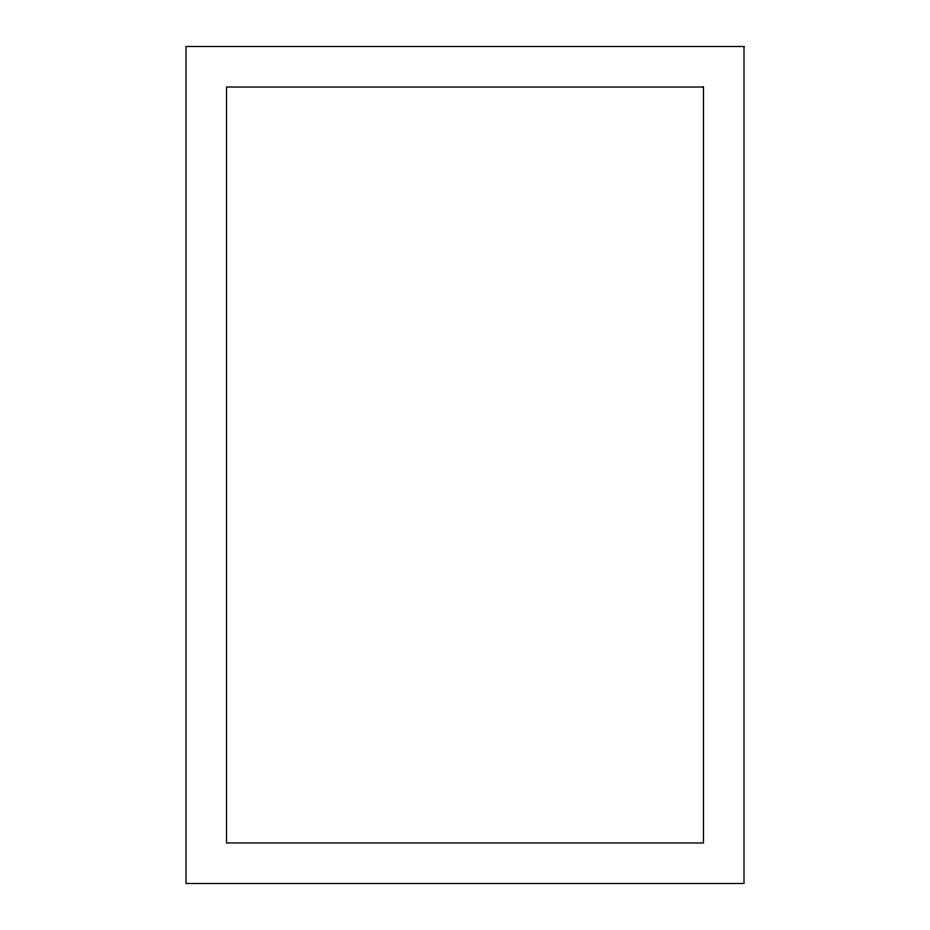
<?xml version="1.0" encoding="UTF-8"?>
<svg xmlns="http://www.w3.org/2000/svg" width="930" height="930" viewBox="0 0 930 930"><rect width="100%" height="100%" fill="white"/><g stroke="black" fill="none" stroke-linecap="round" stroke-linejoin="round"><path stroke-width="1.4" d="M744 46.5L186 46.5L186 883.5L744 883.5L744 46.5M703.475 87.025L226.525 87.025L226.525 842.975L703.475 842.975L703.475 87.025"/></g></svg>
